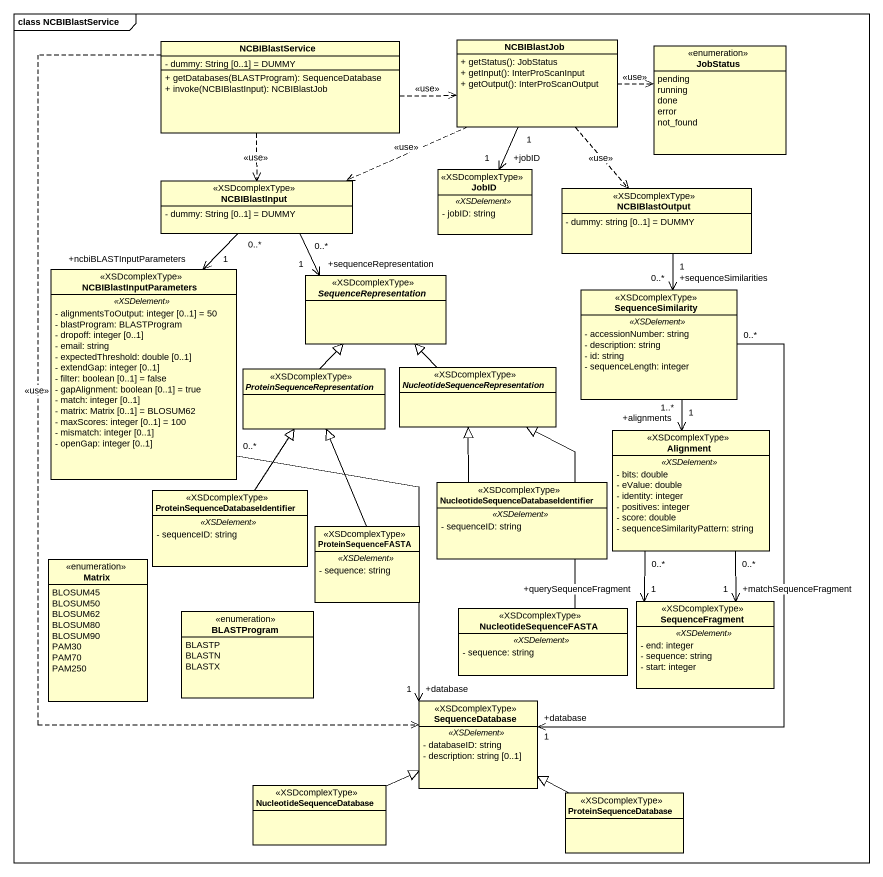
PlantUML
@startuml
mainframe class NCBIBlastService
hide circle
hide empty members
skinparam classAttributeIconSize 0
class NCBIBlastService {
  - dummy: String [0..1] = DUMMY
  + getDatabases(BLASTProgram): SequenceDatabase
  + invoke(NCBIBlastInput): NCBIBlastJob
}
class NCBIBlastJob {
  + getStatus(): JobStatus
  + getInput(): InterProScanInput
  + getOutput(): InterProScanOutput
}
enum JobStatus {
  pending
  running
  done
  error
  not_found
}
class NCBIBlastInput <<XSDcomplexType>> {
  - dummy: String [0..1] = DUMMY
}
class JobID <<XSDcomplexType>> {
  .. <<XSDelement>> ..
  - jobID: string
}
class NCBIBlastOutput <<XSDcomplexType>> {
  - dummy: string [0..1] = DUMMY
}
class NCBIBlastInputParameters <<XSDcomplexType>> {
  .. <<XSDelement>> ..
  - alignmentsToOutput: integer [0..1] = 50
  - blastProgram: BLASTProgram
  - dropoff: integer [0..1]
  - email: string
  - expectedThreshold: double [0..1]
  - extendGap: integer [0..1]
  - filter: boolean [0..1] = false
  - gapAlignment: boolean [0..1] = true
  - match: integer [0..1]
  - matrix: Matrix [0..1] = BLOSUM62
  - maxScores: integer [0..1] = 100
  - mismatch: integer [0..1]
  - openGap: integer [0..1]
}
abstract class SequenceRepresentation <<XSDcomplexType>>
class SequenceSimilarity <<XSDcomplexType>> {
  .. <<XSDelement>> ..
  - accessionNumber: string
  - description: string
  - id: string
  - sequenceLength: integer
}
abstract class "ProteinSequenceRepresentation" as ProteinSequenceRepresentatio <<XSDcomplexType>>
abstract class "NucleotideSequenceRepresentation" as NucleotideSequenceRepresenta <<XSDcomplexType>>
class Alignment <<XSDcomplexType>> {
  .. <<XSDelement>> ..
  - bits: double
  - eValue: double
  - identity: integer
  - positives: integer
  - score: double
  - sequenceSimilarityPattern: string
}
class "ProteinSequenceDatabaseIdentifier" as ProteinSequenceDatabaseIdent <<XSDcomplexType>> {
  .. <<XSDelement>> ..
  - sequenceID: string
}
class "NucleotideSequenceDatabaseIdentifier" as NucleotideSequenceDatabaseId <<XSDcomplexType>> {
  .. <<XSDelement>> ..
  - sequenceID: string
}
class ProteinSequenceFASTA <<XSDcomplexType>> {
  .. <<XSDelement>> ..
  - sequence: string
}
enum Matrix {
  BLOSUM45
  BLOSUM50
  BLOSUM62
  BLOSUM80
  BLOSUM90
  PAM30
  PAM70
  PAM250
}
enum BLASTProgram {
  BLASTP
  BLASTN
  BLASTX
}
class NucleotideSequenceFASTA <<XSDcomplexType>> {
  .. <<XSDelement>> ..
  - sequence: string
}
class SequenceFragment <<XSDcomplexType>> {
  .. <<XSDelement>> ..
  - end: integer
  - sequence: string
  - start: integer
}
class SequenceDatabase <<XSDcomplexType>> {
  .. <<XSDelement>> ..
  - databaseID: string
  - description: string [0..1]
}
class NucleotideSequenceDatabase <<XSDcomplexType>>
class ProteinSequenceDatabase <<XSDcomplexType>>
NCBIBlastService .right.> NCBIBlastJob : <<use>>
NCBIBlastService ..> NCBIBlastInput : <<use>>
NCBIBlastService ..> SequenceDatabase : <<use>>
NCBIBlastJob .right.> JobStatus : <<use>>
NCBIBlastJob .left.> NCBIBlastInput : <<use>>
NCBIBlastJob "1" --> "+jobID\n1" JobID
NCBIBlastJob ..> NCBIBlastOutput : <<use>>
NCBIBlastInput "0..*" --> "+ncbiBLASTInputParameters\n1" NCBIBlastInputParameters
NCBIBlastInput "0..*" --> "+sequenceRepresentation\n1" SequenceRepresentation
NCBIBlastOutput "1" --> "+sequenceSimilarities\n0..*" SequenceSimilarity
NCBIBlastInputParameters "0..*" --> "+database\n1" SequenceDatabase
SequenceSimilarity "1" --> "+alignments\n1..*" Alignment
ProteinSequenceRepresentatio -up-|> SequenceRepresentation
NucleotideSequenceRepresenta -up-|> SequenceRepresentation
Alignment "0..*" --> "+matchSequenceFragment\n1" SequenceFragment
Alignment "0..*" --> "+querySequenceFragment\n1" SequenceFragment
ProteinSequenceDatabaseIdent -up-|> ProteinSequenceRepresentatio
NucleotideSequenceDatabaseId -up-|> NucleotideSequenceRepresenta
ProteinSequenceFASTA -up-|> ProteinSequenceRepresentatio
NucleotideSequenceFASTA -up-|> NucleotideSequenceRepresenta
SequenceDatabase "+database\n1" <-up- "0..*" SequenceSimilarity
NucleotideSequenceDatabase -right-|> SequenceDatabase
ProteinSequenceDatabase -left-|> SequenceDatabase
@enduml
